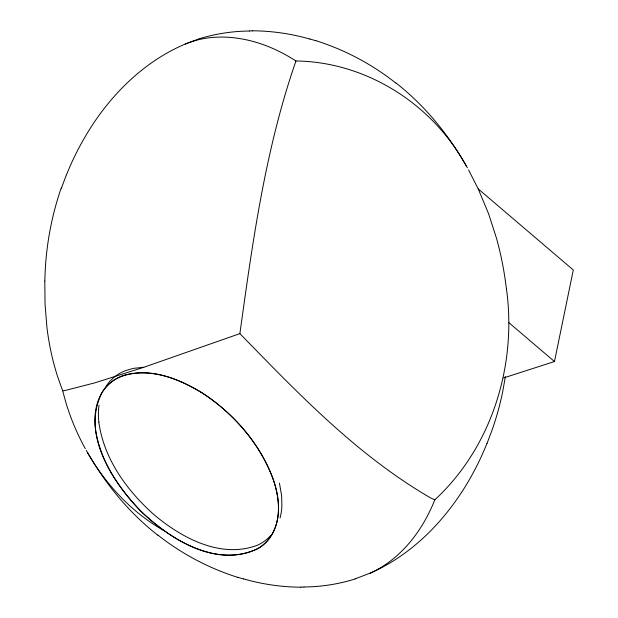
<?xml version="1.0" encoding="UTF-8"?>
<svg xmlns="http://www.w3.org/2000/svg" width="618" height="618" viewBox="0 0 618 618"><rect width="100%" height="100%" fill="white"/><g stroke="black" fill="none" stroke-linecap="round" stroke-linejoin="round"><path stroke-width="0.93" d="M44.797 281.051L45.052 304.234L46.937 327.393A283.206 273.558 5.1 0 0 57.613 376.625L62.673 390.785L66.026 403.029A249.479 240.974 5.1 0 0 85.284 448.645M506.436 288.722C517.05 365.045 491.967 447.046 434.809 499.846L432.252 498.687A104.72 101.159 5.1 0 1 430.221 497.691C357.351 455.381 298.216 393.527 239.892 333.627C252.615 241.8 265.361 148.868 295.952 60.989C363.832 61.777 428.49 101.491 462.65 159.738M505.393 376.54L502.643 392.028A313.535 302.851 5.1 0 1 492.175 429.757L487.069 443.353M503.709 377.907L554.47 361.538L573.295 269.989L478.216 188.907L468.568 169.927M61.36 188.235L66.481 174.647M434.809 499.846L433.681 502.643A181.592 175.404 5.1 0 1 426.103 518.402C413.627 541.291 395.033 561.677 371.109 572.731M102.294 392.113C80.564 434.099 112.368 481.152 140.749 511.078C170.367 539.777 218.687 569.665 259.784 547.463A40.294 38.919 5.1 0 0 268.197 539.877C282.696 521.947 279.854 496.571 272.113 476.393C259.151 443.407 234.956 415.35 205.894 395.381M272.407 533.728C281.8 516.494 279.081 495.512 272.615 477.76C259.962 444.466 235.752 416.169 206.698 395.929M272.09 534.346L269.239 538.572A40.541 39.158 5.1 0 1 257.467 548.908C216.161 568.12 170.128 539.414 140.749 511.078C119.212 489.101 101.02 461.986 95.79 431.163C93.156 414.655 96.161 395.906 108.938 384.141A40.24 38.864 5.1 0 1 117.435 378.139C145.856 365.084 178.471 378.177 203.183 393.596M461.491 492.461C438.981 526.907 407.919 556.694 369.904 573.28M105.964 386.343L109.934 381.167L114.129 377.165L119.189 373.62L125.006 370.777L133.473 368.336L143.739 367.308L239.892 333.627M370.947 572.824L355.134 578.857M185.694 43.847C146.76 60.224 114.963 90.483 92.051 125.539A301.221 290.962 5.1 0 0 66.543 174.67M185.307 44.009L198.417 39.143M185.755 43.824C215.597 31.626 249.927 37.126 278.216 50.962A164.859 159.235 5.1 0 1 293.434 59.382L295.952 60.989M143.785 367.293L95.11 382.766L65.415 390.421A38.61 37.296 5.1 0 1 63.245 390.738L62.673 390.785M124.233 375.288C151.232 367.718 179.521 378.95 202.356 393.071M249.556 30.923L252.623 30.9M303.986 587.077L300.92 587.1M309.865 38.98L315.806 40.734M243.685 579.02L237.745 577.266M163.005 530.113C133.156 513.04 108.783 487.455 90.9 458.262M202.634 393.249L206.427 395.744M203.453 393.774L203.994 394.129M204.272 394.307L205.624 395.203M395.798 82.827C424.551 105.307 448.05 134.083 466.165 165.655M157.752 535.173C130.213 513.635 107.455 486.32 89.703 456.293M508.769 322.565L554.47 361.538M462.727 159.784L467.37 167.779M90.823 458.216L87.377 452.345M89.27 455.605L86.257 450.36M478.216 188.907L488.606 213.782L496.555 238.432A360.472 348.189 5.1 0 1 506.397 288.722M279.444 483.16L281.63 495.628L281.893 506.266A59.799 57.76 5.1 0 1 280.078 517.915M98.826 422.102C103.762 458.795 126.929 490.599 154.013 514.686C181.777 538.054 221.005 559.159 257.66 545.13A40.888 39.498 5.1 0 0 270.475 535.814M102.433 391.804A41.483 40.07 5.1 0 1 124.21 375.219M486.999 443.33A301.221 290.962 5.1 0 1 461.538 492.492M98.872 422.102A71.997 69.548 5.1 0 1 99.019 405.192M44.867 281.051A322.635 311.642 5.1 0 1 61.143 188.166M315.837 40.633A246.698 238.293 5.1 0 1 395.682 82.966M252.623 30.8A205.215 198.224 5.1 0 1 309.834 39.073M198.378 39.042A171.279 165.446 5.1 0 1 249.564 31.024M237.706 577.366A246.698 238.293 5.1 0 1 157.868 535.034M300.92 587.2A205.215 198.224 5.1 0 1 243.708 578.927M355.165 578.958A171.279 165.446 5.1 0 1 303.986 586.976"/></g></svg>
